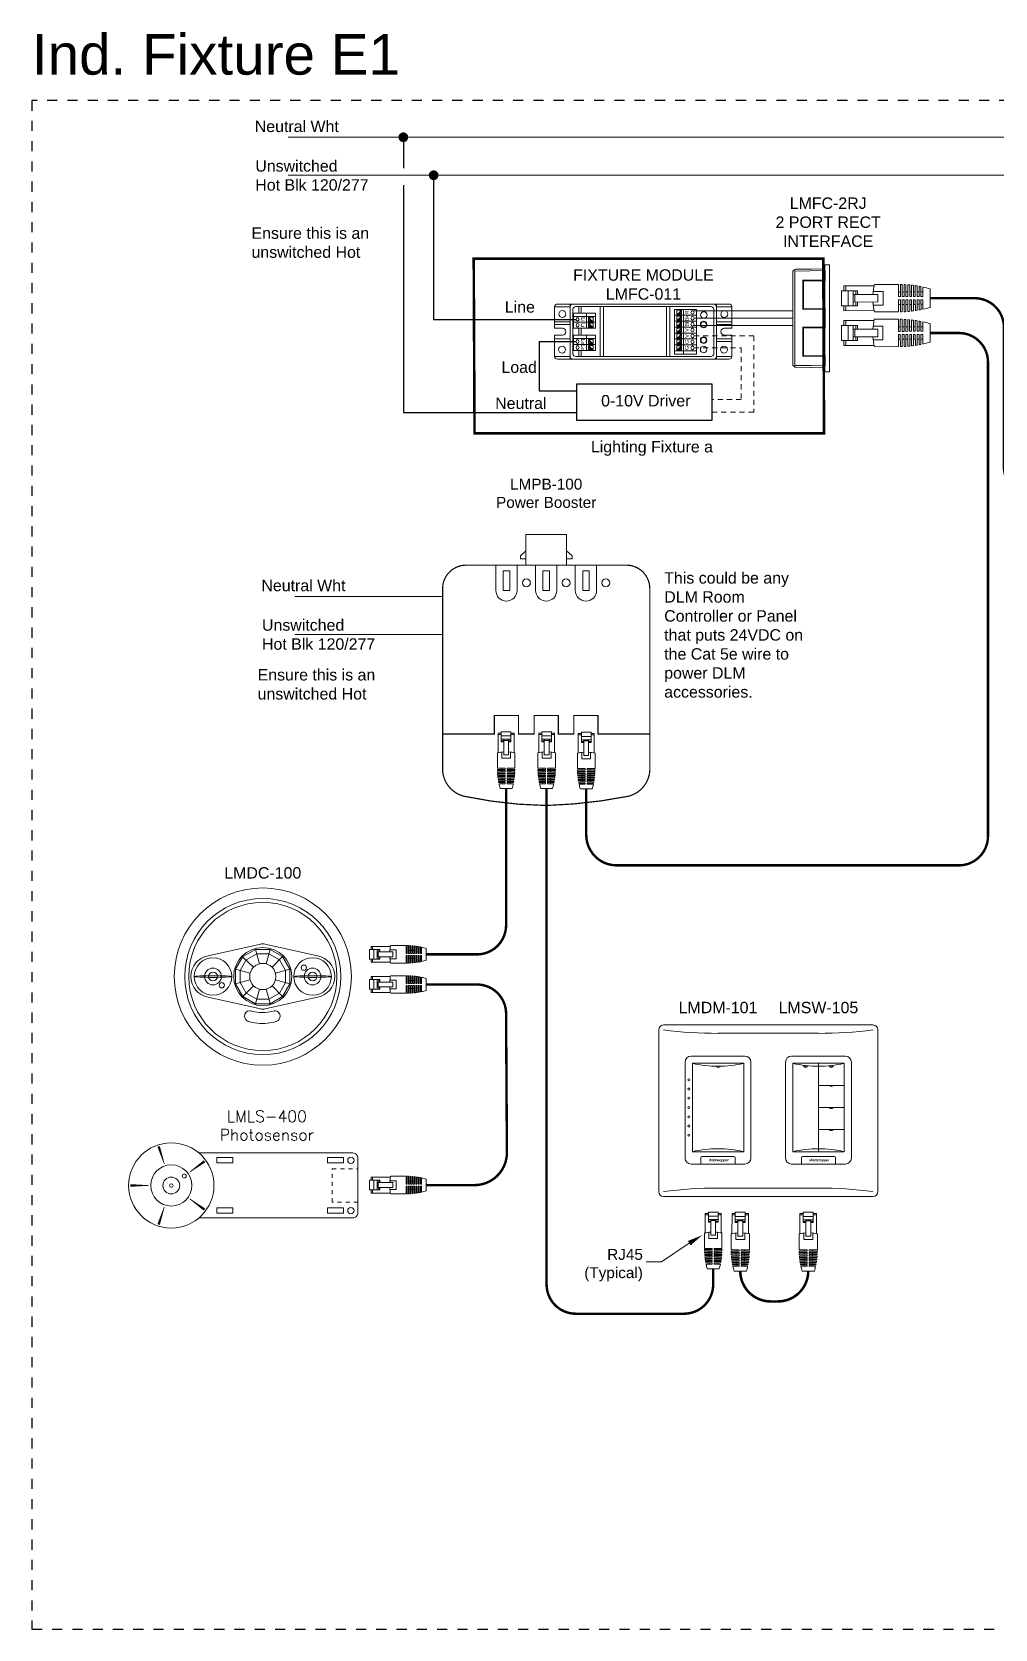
# Model space of a CAD drawing. Header units: inches. Extents: x -60 to 2005, y -577 to 104.
# Drawn here: x 323.37 to 347.14, y 0.14 to 39.54 of the extents above; entities that cross this region are included whole.
import ezdxf
from ezdxf.enums import TextEntityAlignment as Align

# ---------------------------------------------------------------- set-up
doc = ezdxf.new("R2010")
doc.units = ezdxf.units.IN
doc.header["$MEASUREMENT"] = 0
for name, pattern in [('Demo', [0.5, 0.25, -0.25]), ('HIDDEN', [0.375, 0.25, -0.125]), ('HIDDEN2', [0.1875, 0.125, -0.0625])]:
    doc.linetypes.add(name, pattern=pattern)
doc.layers.get('0').update_dxf_attribs({"lineweight": 5})
doc.layers.add('PS Borders', color=40, linetype='Demo', lineweight=5, plot=False)
for name, color, linetype, lineweight in [('WS', 3, 'Continuous', 5), ('WS_DETAIL', 7, 'Continuous', 5), ('WS_LineVoltage', 1, 'Continuous', 5), ('WS_LowVoltage', 6, 'Continuous', 5)]:
    doc.layers.add(name, color=color, linetype=linetype, lineweight=lineweight)
doc.styles.add('ARIAL', font='arial.ttf')
doc.styles.add('ROMAND', font='romand.shx')

# ---------------------------------------------------------------- blocks, each defined once
blk = doc.blocks.new('A$C756910A1')
at = {"layer": 'WS_DETAIL'}
for p, q in [((0.15, 6.6), (0.15, 10.17)), ((0.15, 10.17), (0.73, 10.17)), ((0.73, 9.92), (0.15, 9.92)), ((0.73, 10.43), (0.73, 8.56)), ((0.73, 10.43), (2.51, 10.43)), ((2.51, 9.66), (0.73, 9.66)), ((2.51, 9.06), (0.73, 9.06)), ((1.17, 6.17), (1.17, 9.06)), ((1.17, 8.85), (2.06, 8.85)), ((2.06, 6.17), (2.06, 9.06)), ((2.51, 10.43), (2.51, 8.56)), ((3.08, 10.17), (2.51, 10.17)), ((3.08, 9.92), (2.51, 9.92)), ((3.08, 6.6), (3.08, 10.17)), ((0, 6.56), (0, 3.73)), ((0.73, 8.74), (1.17, 8.74)), ((0.73, 8.56), (1.17, 8.56)), ((0.81, 6.7), (0.81, 5.55)), ((1.17, 6.17), (2.06, 6.17)), ((2.06, 8.74), (2.51, 8.74)), ((2.51, 8.56), (2.06, 8.56)), ((2.42, 6.7), (2.42, 5.55)), ((3.23, 6.56), (3.23, 3.73)), ((0, 3.73), (1.43, 3.73)), ((0, 3.51), (1.43, 3.51)), ((0.01, 3.29), (1.43, 3.29)), ((0.02, 3.06), (1.43, 3.06)), ((0.81, 5.55), (2.42, 5.55)), ((0.89, 3.73), (0.89, 3.51)), ((0.89, 3.29), (0.89, 3.06)), ((1.43, 3.51), (1.43, 3.73)), ((1.43, 3.06), (1.43, 3.29)), ((1.8, 3.73), (3.23, 3.73)), ((1.8, 3.51), (1.8, 3.73)), ((1.8, 3.51), (3.23, 3.51)), ((1.8, 3.29), (3.23, 3.29)), ((1.8, 3.06), (1.8, 3.29)), ((1.8, 3.06), (3.22, 3.06)), ((2.34, 3.73), (2.34, 3.51)), ((2.34, 3.29), (2.34, 3.06)), ((0.03, 2.84), (1.43, 2.84)), ((0.05, 2.62), (1.43, 2.62)), ((0.07, 2.4), (1.43, 2.4)), ((0.09, 2.18), (1.43, 2.18)), ((0.12, 1.96), (1.43, 1.96)), ((0.15, 1.74), (1.43, 1.74)), ((0.18, 1.52), (1.43, 1.52)), ((0.22, 1.3), (1.43, 1.3)), ((0.26, 1.08), (1.43, 1.08)), ((0.31, 0.86), (1.43, 0.86)), ((0.89, 2.84), (0.89, 2.62)), ((0.89, 2.4), (0.89, 2.18)), ((0.89, 1.96), (0.89, 1.74)), ((0.89, 1.52), (0.89, 1.3)), ((0.89, 1.08), (0.89, 0.86)), ((1.43, 2.62), (1.43, 2.84)), ((1.43, 2.18), (1.43, 2.4)), ((1.43, 1.74), (1.43, 1.96)), ((1.43, 1.3), (1.43, 1.52)), ((1.43, 0.86), (1.43, 1.08)), ((1.8, 2.84), (3.2, 2.84)), ((1.8, 2.62), (1.8, 2.84)), ((1.8, 2.62), (3.19, 2.62)), ((1.8, 2.4), (3.17, 2.4)), ((1.8, 2.18), (1.8, 2.4)), ((1.8, 2.18), (3.14, 2.18)), ((1.8, 1.96), (3.12, 1.96)), ((1.8, 1.74), (1.8, 1.96)), ((1.8, 1.74), (3.09, 1.74)), ((1.8, 1.52), (3.05, 1.52)), ((1.8, 1.3), (1.8, 1.52)), ((1.8, 1.3), (3.01, 1.3)), ((1.8, 1.08), (2.97, 1.08)), ((1.8, 0.86), (1.8, 1.08)), ((1.8, 0.86), (2.92, 0.86)), ((2.34, 2.84), (2.34, 2.62)), ((2.34, 2.4), (2.34, 2.18)), ((2.34, 1.96), (2.34, 1.74)), ((2.34, 1.52), (2.34, 1.3)), ((2.34, 1.08), (2.34, 0.86)), ((2.69, 0), (0.52, 0))]:
    blk.add_line(p, q, dxfattribs=at)
for centre, radius, start, end in [((1.62, -0.58), 7.33, 93.502, 102.7411), ((1.62, -0.58), 7.33, 77.2589, 86.498), ((13.49, 3.73), 13.49, 180.937, 181.8742), ((13.49, 3.73), 13.49, 182.8119, 183.7504), ((-10.25, 3.73), 13.49, 356.2496, 357.1881), ((-10.25, 3.73), 13.49, 358.1258, 359.063), ((13.49, 3.73), 13.49, 184.6899, 185.6307), ((13.49, 3.73), 13.49, 186.573, 187.5171), ((13.49, 3.73), 13.49, 188.4632, 189.4117), ((13.49, 3.73), 13.49, 190.3627, 191.3167), ((13.49, 3.73), 13.49, 192.2739, 196.0379), ((-10.25, 3.73), 13.49, 343.9621, 347.7261), ((-10.25, 3.73), 13.49, 348.6833, 349.6373), ((-10.25, 3.73), 13.49, 350.5883, 351.5368), ((-10.25, 3.73), 13.49, 352.4829, 353.427), ((-10.25, 3.73), 13.49, 354.3693, 355.3101)]:
    blk.add_arc(centre, radius, start, end, dxfattribs=at)
blk = doc.blocks.new('RJ45')
at = {"layer": 'WS_DETAIL', "xscale": 1.117448685388325, "yscale": 1.117448685388325, "zscale": 1.117448685388325}
blk.add_blockref('A$C756910A1', (59.47, 150.68), dxfattribs=at)
blk = doc.blocks.new('A$C28216DC1')
at = {"layer": 'WS_DETAIL'}
blk.add_lwpolyline([(22.84, 8.11), (17.13, 4.27), (13.98, 4.27)], dxfattribs=at)
blk.add_solid([(23.11, 7.67), (22.56, 8.56), (25.52, 9.76)], dxfattribs=at)
at = {"layer": 'WS_DETAIL', "linetype": 'Continuous', "insert": (13.29, 3.59), "char_height": 2.25, "width": 37.309, "attachment_point": 6, "style": 'ARIAL'}
blk.add_mtext('\\pi29.81;RJ45\\P\\pi22.42;(Typical)', dxfattribs=at)
blk = doc.blocks.new('*U85')
at = {"layer": 'WS_DETAIL', "color": 0, "linetype": 'HIDDEN'}
for p, q in [((11.13, 3.1), (11.13, 9.7)), ((11.13, 9.7), (16.18, 9.7)), ((16.18, 3.1), (11.13, 3.1))]:
    blk.add_line(p, q, dxfattribs=at)
at = {"layer": 'WS_DETAIL'}
for points, format in [([(-23.15, 14.1, 0.5, 0.125, 0), (-22.03, 10.65, 0, 0, 0)], "xyseb"), ([(-15.19, 0), (15.19, 0, 0.414214), (16.18, 1), (16.18, 11.81, 0.414214), (15.19, 12.81), (-15.19, 12.81)], "xyb"), ([(-14.1, 11.16, 0.5, 0.125, 0), (-17.03, 9.03, 0, 0, 0)], "xyseb"), ([(-28.74, 6.4, 0.5, 0.125, 0), (-25.12, 6.4, 0, 0, 0)], "xyseb"), ([(-14.1, 1.64, 0.5, 0.125, 0), (-17.03, 3.78, 0, 0, 0)], "xyseb"), ([(-23.15, -1.3, 0.5, 0.125, 0), (-22.03, 2.15, 0, 0, 0)], "xyseb")]:
    blk.add_lwpolyline(points, format=format, dxfattribs=at)
for points in [[(-8.52, 11.9), (-11.66, 11.9), (-11.66, 10.85), (-8.52, 10.85)], [(13.36, 11.9), (10.22, 11.9), (10.22, 10.85), (13.36, 10.85)], [(-8.52, 0.91), (-11.66, 0.91), (-11.66, 1.96), (-8.52, 1.96)], [(13.36, 0.91), (10.22, 0.91), (10.22, 1.96), (13.36, 1.96)]]:
    blk.add_lwpolyline(points, close=True, dxfattribs=at)
for centre, radius in [((-20.65, 6.4), 8.42), ((-20.65, 6.4), 4.06), ((14.81, 11.37), 0.625), ((-20.65, 6.4), 1.66), ((-20.65, 6.4), 0.341), ((-18.1, 8.26), 0.393), ((14.81, 1.44), 0.625)]:
    blk.add_circle(centre, radius, dxfattribs=at)
at = {"layer": 'WS_DETAIL', "style": 'ROMAND'}
for s, height, p in [('LMLS-400', 2.249, (-1.78, 20.05)), ('Photosensor', 2.2491, (-1.78, 16.41))]:
    blk.add_text(s, height=height, dxfattribs=at).set_placement(p, align=Align.MIDDLE)
blk = doc.blocks.new('WallPlate2Gang')
for p, q in [((-20.79, 0.96), (-20.79, 32.88)), ((-19.83, 33.84), (19.83, 33.84)), ((10.76, 32.2), (-9.07, 32.2)), ((0, 33.84), (1.69, 33.84)), ((19.83, 33.84), (21.52, 33.84)), ((22.48, 32.88), (22.48, 0.96)), ((-15.56, 26.52), (-15.56, 7.57)), ((-14.38, 27.7), (-3.75, 27.7)), ((-2.57, 26.52), (-2.57, 7.57)), ((4.26, 26.52), (4.26, 7.57)), ((5.44, 27.7), (16.08, 27.7)), ((17.26, 26.52), (17.26, 7.57)), ((-3.75, 6.39), (-14.38, 6.39)), ((16.08, 6.39), (5.44, 6.39)), ((-19.83, 0), (19.83, 0)), ((10.76, 1.64), (-9.07, 1.64)), ((0, 0), (1.69, 0)), ((19.83, 0), (21.52, 0))]:
    blk.add_line(p, q)
for centre, radius, start, end in [((-19.83, 32.88), 0.96, 90, 180), ((-9.07, 117.54), 85.35, 262.7571, 270), ((10.76, 117.54), 85.35, 270, 277.2429), ((21.52, 32.88), 0.96, 0, 90), ((-14.38, 26.52), 1.18, 90, 180), ((-3.75, 26.52), 1.18, 0, 90), ((5.44, 26.52), 1.18, 90, 180), ((16.08, 26.52), 1.18, 0, 90), ((-14.38, 7.57), 1.18, 180, 270), ((-3.75, 7.57), 1.18, 270, 0), ((5.44, 7.57), 1.18, 180, 270), ((16.08, 7.57), 1.18, 270, 0), ((-19.83, 0.96), 0.96, 180, 270), ((-9.07, -83.7), 85.35, 90, 97.2429), ((10.76, -83.7), 85.35, 82.7571, 90), ((21.52, 0.96), 0.96, 270, 0)]:
    blk.add_arc(centre, radius, start, end)
blk = doc.blocks.new('*U189')
blk.add_blockref('WallPlate2Gang', (9.07, 0))
blk = doc.blocks.new('*U250')
for p, q in [((-6.5, 20.13), (-6.5, 1.18)), ((-5.32, 21.31), (5.32, 21.31)), ((-5.07, 2.44), (-5.07, 19.89)), ((-5.07, 19.89), (5.07, 19.89)), ((-2.87, 19.29), (-2.87, 19.19)), ((-2.2, 19.29), (-2.87, 19.29)), ((-2.2, 19.29), (-2.2, 19.19)), ((0, 19.29), (0, 19.89)), ((0, 19.29), (0, 3.04)), ((2.2, 19.29), (2.2, 19.19)), ((2.2, 19.29), (2.87, 19.29)), ((2.87, 19.29), (2.87, 19.19)), ((5.07, 19.89), (5.07, 2.44)), ((6.5, 20.13), (6.5, 1.18)), ((0, 15.52), (5.07, 15.52)), ((2.2, 15.52), (2.2, 15.42)), ((2.87, 15.52), (2.87, 15.42)), ((0, 11.16), (5.07, 11.16)), ((2.2, 11.16), (2.2, 11.06)), ((2.87, 11.16), (2.87, 11.06)), ((0, 6.8), (5.07, 6.8)), ((2.2, 6.8), (2.2, 6.7)), ((2.87, 6.8), (2.87, 6.7)), ((5.32, 0), (-5.32, 0)), ((5.07, 2.44), (-5.07, 2.44)), ((-3.38, 1.24), (-3.38, 0)), ((3.14, 1.48), (-3.14, 1.48)), ((0, 3.04), (0, 2.44)), ((3.38, 1.24), (3.38, 0))]:
    blk.add_line(p, q)
for centre, radius, start, end in [((-5.32, 20.13), 1.18, 90, 180), ((0, 41.25), 21.96, 256.6482, 283.3518), ((-2.54, 19.73), 0.639, 238.6629, 301.3371), ((2.54, 19.73), 0.639, 238.6629, 301.3371), ((5.32, 20.13), 1.18, 0, 90), ((2.54, 15.96), 0.639, 238.6629, 301.3371), ((2.54, 11.6), 0.639, 238.6629, 301.3371), ((2.54, 7.24), 0.639, 238.6629, 301.3371), ((-5.32, 1.18), 1.18, 180, 270), ((0, -18.92), 21.96, 76.6482, 103.3518), ((-3.14, 1.24), 0.239, 90, 180), ((3.14, 1.24), 0.239, 0, 90), ((5.32, 1.18), 1.18, 270, 0)]:
    blk.add_arc(centre, radius, start, end)
at = {"style": 'ARIAL'}
for s, insert, char_height, width, attachment_point in [('LMSW-105', (0, 32.02), 2.25, 40.9705, 2), ('{\\fArial|b1|i1|c0|p34;Wattstopper}', (-1.79, 1.04), 0.4798, 3.7953, 1)]:
    blk.add_mtext(s, dxfattribs=dict(at, insert=insert, char_height=char_height, width=width, attachment_point=attachment_point))
blk = doc.blocks.new('*U207')
for p, q in [((-6.5, 20.13), (-6.5, 1.18)), ((-5.32, 21.31), (5.32, 21.31)), ((-5.07, 2.44), (-5.07, 19.89)), ((-5.07, 19.89), (5.07, 19.89)), ((-5.07, 19.89), (5.07, 19.89)), ((-0.33, 19.29), (-0.33, 19.19)), ((0.33, 19.29), (0.33, 19.19)), ((5.07, 19.89), (5.07, 2.44)), ((6.5, 20.13), (6.5, 1.18)), ((5.32, 0), (-5.32, 0)), ((5.07, 2.44), (-5.07, 2.44)), ((5.07, 2.44), (-5.07, 2.44)), ((-3.38, 1.24), (-3.38, 0)), ((3.14, 1.48), (-3.14, 1.48)), ((3.38, 1.24), (3.38, 0))]:
    blk.add_line(p, q)
for centre in [(-5.78, 16.63), (-5.78, 14.81), (-5.78, 12.99), (-5.78, 11.16), (-5.78, 9.34), (-5.78, 7.52), (-5.78, 5.7)]:
    blk.add_circle(centre, 0.199)
for centre, radius, start, end in [((-5.32, 20.13), 1.18, 90, 180), ((0, 41.25), 21.96, 256.6482, 283.3518), ((0, 19.73), 0.639, 238.6629, 301.3371), ((5.32, 20.13), 1.18, 0, 90), ((-5.32, 1.18), 1.18, 180, 270), ((0, -18.92), 21.96, 76.6482, 103.3518), ((-3.14, 1.24), 0.239, 90, 180), ((3.14, 1.24), 0.239, 0, 90), ((5.32, 1.18), 1.18, 270, 0)]:
    blk.add_arc(centre, radius, start, end)
at = {"style": 'ARIAL'}
for s, insert, char_height, width, attachment_point in [('LMDM-101', (0, 32.02), 2.25, 40.9705, 2), ('{\\fArial|b1|i1|c0|p34;Wattstopper}', (-1.79, 1.04), 0.4798, 3.7953, 1)]:
    blk.add_mtext(s, dxfattribs=dict(at, insert=insert, char_height=char_height, width=width, attachment_point=attachment_point))
blk = doc.blocks.new('*U130')
for p, q in [((-1.64, 7.37), (-1.63, 11.37)), ((-1.63, 11.37), (-0.99, 11.37)), ((-1.63, 11.09), (-0.99, 11.09)), ((1, 11.65), (-0.99, 11.65)), ((-0.99, 11.65), (-0.99, 9.56)), ((-0.99, 10.79), (1, 10.79)), ((-0.99, 10.12), (1, 10.12)), ((-0.5, 9.76), (-0.99, 9.76)), ((-0.99, 9.56), (-0.5, 9.56)), ((-0.5, 6.9), (-0.49, 10.12)), ((0.51, 9.89), (-0.49, 9.89)), ((0.5, 6.89), (0.51, 10.12)), ((1, 9.56), (0.5, 9.56)), ((1, 9.76), (0.51, 9.76)), ((1, 11.65), (1, 9.56)), ((1.65, 11.37), (1, 11.37)), ((1, 11.09), (1.65, 11.09)), ((1.64, 7.37), (1.65, 11.37)), ((-1.8, 7.34), (-1.81, 4.17)), ((-0.9, 7.49), (-0.9, 6.2)), ((0.5, 6.89), (-0.5, 6.9)), ((0.9, 7.49), (0.9, 6.2)), ((1.81, 7.33), (1.8, 4.16)), ((-0.21, 4.16), (-1.81, 4.17)), ((-0.21, 3.92), (-1.81, 3.92)), ((-0.21, 3.67), (-1.8, 3.67)), ((-0.21, 3.42), (-1.79, 3.43)), ((-0.21, 3.18), (-1.78, 3.18)), ((0.9, 6.2), (-0.9, 6.2)), ((-0.81, 3.67), (-0.82, 3.43)), ((-0.82, 3.18), (-0.82, 2.93)), ((-0.81, 4.16), (-0.81, 3.92)), ((-0.22, 2.93), (-0.21, 3.18)), ((-0.21, 3.92), (-0.21, 4.16)), ((-0.21, 3.42), (-0.21, 3.67)), ((0.21, 3.92), (0.21, 4.16)), ((1.8, 4.16), (0.21, 4.16)), ((1.8, 3.91), (0.21, 3.92)), ((0.21, 3.42), (0.21, 3.67)), ((1.79, 3.67), (0.21, 3.67)), ((1.78, 3.42), (0.21, 3.42)), ((0.21, 2.93), (0.21, 3.18)), ((1.77, 3.18), (0.21, 3.18)), ((0.81, 4.16), (0.81, 3.92)), ((0.81, 3.67), (0.81, 3.42)), ((0.81, 3.18), (0.81, 2.93)), ((-0.22, 2.93), (-1.76, 2.93)), ((-0.22, 2.69), (-1.74, 2.69)), ((-0.22, 2.44), (-1.71, 2.44)), ((-0.22, 2.19), (-1.68, 2.19)), ((-0.22, 1.95), (-1.65, 1.95)), ((-0.22, 1.7), (-1.61, 1.7)), ((-0.22, 1.45), (-1.57, 1.45)), ((-0.22, 1.21), (-1.52, 1.21)), ((-0.22, 0.96), (-1.47, 0.96)), ((-1.21, 0), (1.21, 0)), ((-0.82, 2.69), (-0.82, 2.44)), ((-0.82, 2.19), (-0.82, 1.95)), ((-0.82, 1.7), (-0.82, 1.45)), ((-0.82, 1.21), (-0.82, 0.96)), ((-0.22, 2.44), (-0.22, 2.69)), ((-0.22, 1.95), (-0.22, 2.19)), ((-0.22, 1.45), (-0.22, 1.7)), ((-0.22, 0.96), (-0.22, 1.21)), ((0.2, 1.95), (0.2, 2.19)), ((1.67, 2.19), (0.2, 2.19)), ((1.64, 1.94), (0.2, 1.95)), ((0.2, 1.45), (0.2, 1.7)), ((1.6, 1.7), (0.2, 1.7)), ((1.55, 1.45), (0.2, 1.45)), ((0.2, 0.96), (0.2, 1.21)), ((1.51, 1.2), (0.2, 1.21)), ((1.45, 0.96), (0.2, 0.96)), ((1.75, 2.93), (0.21, 2.93)), ((0.21, 2.44), (0.21, 2.68)), ((1.73, 2.68), (0.21, 2.68)), ((1.7, 2.44), (0.21, 2.44)), ((0.8, 1.7), (0.8, 1.45)), ((0.8, 1.21), (0.8, 0.96)), ((0.81, 2.68), (0.81, 2.44)), ((0.81, 2.19), (0.81, 1.94))]:
    blk.add_line(p, q)
for centre, radius, start, end in [((-0.01, -0.65), 8.19, 93.4212, 102.6603), ((-0.01, -0.65), 8.19, 77.1781, 86.4172), ((13.26, 4.15), 15.07, 180.8562, 181.7934), ((13.26, 4.15), 15.07, 182.7312, 183.6696), ((-13.27, 4.18), 15.07, 356.1688, 357.1073), ((-13.27, 4.18), 15.07, 358.045, 358.9822), ((13.26, 4.15), 15.07, 184.6091, 185.5499), ((13.26, 4.15), 15.07, 186.4922, 187.4363), ((13.26, 4.15), 15.07, 188.3824, 189.3309), ((13.26, 4.15), 15.07, 190.282, 191.2359), ((13.26, 4.15), 15.07, 192.1931, 195.9571), ((-13.27, 4.18), 15.07, 343.8813, 347.6453), ((-13.27, 4.18), 15.07, 348.6025, 349.5565), ((-13.27, 4.18), 15.07, 350.5075, 351.456), ((-13.27, 4.18), 15.07, 352.4021, 353.3462), ((-13.27, 4.18), 15.07, 354.2885, 355.2293)]:
    blk.add_arc(centre, radius, start, end)
blk = doc.blocks.new('*U205')
for p, q in [((-11.65, 1), (-9.56, 1)), ((-11.65, 1), (-11.65, -0.99)), ((-7.37, 1.64), (-11.37, 1.65)), ((-11.37, 1.65), (-11.37, 1)), ((-11.09, 1), (-11.09, 1.65)), ((-10.79, -0.99), (-10.79, 1)), ((-10.12, -0.99), (-10.12, 1)), ((-6.89, 0.5), (-10.12, 0.51)), ((-9.89, 0.51), (-9.89, -0.49)), ((-9.76, 1), (-9.76, 0.51)), ((-9.56, 1), (-9.56, 0.5)), ((-7.49, 0.9), (-6.2, 0.9)), ((-7.33, 1.81), (-4.16, 1.8)), ((-6.89, 0.5), (-6.9, -0.5)), ((-6.2, 0.9), (-6.2, -0.9)), ((-4.16, 1.8), (-4.16, 0.21)), ((-4.16, 0.81), (-3.92, 0.81)), ((-3.92, 0.21), (-4.16, 0.21)), ((-3.91, 1.8), (-3.92, 0.21)), ((-3.67, 1.79), (-3.67, 0.21)), ((-3.67, 0.81), (-3.42, 0.81)), ((-3.42, 0.21), (-3.67, 0.21)), ((-3.42, 1.78), (-3.42, 0.21)), ((-3.18, 1.77), (-3.18, 0.21)), ((-3.18, 0.81), (-2.93, 0.81)), ((-2.93, 0.21), (-3.18, 0.21)), ((-2.93, 1.75), (-2.93, 0.21)), ((-2.68, 1.73), (-2.68, 0.21)), ((-2.68, 0.81), (-2.44, 0.81)), ((-2.44, 0.21), (-2.68, 0.21)), ((-2.44, 1.7), (-2.44, 0.21)), ((-2.19, 1.67), (-2.19, 0.2)), ((-2.19, 0.81), (-1.94, 0.81)), ((-1.95, 0.2), (-2.19, 0.2)), ((-1.94, 1.64), (-1.95, 0.2)), ((-1.7, 1.6), (-1.7, 0.2)), ((-1.7, 0.8), (-1.45, 0.8)), ((-1.45, 0.2), (-1.7, 0.2)), ((-1.45, 1.55), (-1.45, 0.2)), ((-1.2, 1.51), (-1.21, 0.2)), ((-1.21, 0.8), (-0.96, 0.8)), ((-0.96, 0.2), (-1.21, 0.2)), ((-0.96, 1.45), (-0.96, 0.2)), ((0, -1.21), (0, 1.21)), ((-11.65, -0.99), (-9.56, -0.99)), ((-11.37, -1.63), (-11.37, -0.99)), ((-7.37, -1.64), (-11.37, -1.63)), ((-11.09, -1.63), (-11.09, -0.99)), ((-6.9, -0.5), (-10.12, -0.49)), ((-9.76, -0.5), (-9.76, -0.99)), ((-9.56, -0.99), (-9.56, -0.5)), ((-7.49, -0.9), (-6.2, -0.9)), ((-7.34, -1.8), (-4.17, -1.81)), ((-4.16, -0.21), (-4.17, -1.81)), ((-3.92, -0.21), (-4.16, -0.21)), ((-4.16, -0.81), (-3.92, -0.81)), ((-3.92, -0.21), (-3.92, -1.81)), ((-3.67, -0.21), (-3.67, -1.8)), ((-3.42, -0.21), (-3.67, -0.21)), ((-3.67, -0.81), (-3.43, -0.82)), ((-3.42, -0.21), (-3.43, -1.79)), ((-3.18, -0.21), (-3.18, -1.78)), ((-2.93, -0.22), (-3.18, -0.21)), ((-3.18, -0.82), (-2.93, -0.82)), ((-2.93, -0.22), (-2.93, -1.76)), ((-2.69, -0.22), (-2.69, -1.74)), ((-2.44, -0.22), (-2.69, -0.22)), ((-2.69, -0.82), (-2.44, -0.82)), ((-2.44, -0.22), (-2.44, -1.71)), ((-2.19, -0.22), (-2.19, -1.68)), ((-1.95, -0.22), (-2.19, -0.22)), ((-2.19, -0.82), (-1.95, -0.82)), ((-1.95, -0.22), (-1.95, -1.65)), ((-1.7, -0.22), (-1.7, -1.61)), ((-1.45, -0.22), (-1.7, -0.22)), ((-1.7, -0.82), (-1.45, -0.82)), ((-1.45, -0.22), (-1.45, -1.57)), ((-1.21, -0.22), (-1.21, -1.52)), ((-0.96, -0.22), (-1.21, -0.22)), ((-1.21, -0.82), (-0.96, -0.82)), ((-0.96, -0.22), (-0.96, -1.47))]:
    blk.add_line(p, q)
for centre, radius, start, end in [((0.65, -0.01), 8.19, 167.1781, 176.4172), ((-4.18, -13.27), 15.07, 88.045, 88.9822), ((-4.18, -13.27), 15.07, 86.1688, 87.1073), ((-4.18, -13.27), 15.07, 84.2885, 85.2293), ((-4.18, -13.27), 15.07, 82.4021, 83.3462), ((-4.18, -13.27), 15.07, 80.5075, 81.456), ((-4.18, -13.27), 15.07, 78.6025, 79.5565), ((-4.18, -13.27), 15.07, 73.8813, 77.6453), ((0.65, -0.01), 8.19, 183.4212, 192.6603), ((-4.15, 13.26), 15.07, 270.8562, 271.7934), ((-4.15, 13.26), 15.07, 272.7312, 273.6696), ((-4.15, 13.26), 15.07, 274.6091, 275.5499), ((-4.15, 13.26), 15.07, 276.4922, 277.4363), ((-4.15, 13.26), 15.07, 278.3824, 279.3309), ((-4.15, 13.26), 15.07, 280.282, 281.2359), ((-4.15, 13.26), 15.07, 282.1931, 285.9571)]:
    blk.add_arc(centre, radius, start, end)
blk = doc.blocks.new('*U257')
at = {"lineweight": 18}
for points in [[(-1.44, -5.36), (-3.92, -3.92), (-5.36, -1.44), (-5.36, 1.43), (-3.92, 3.92), (-1.44, 5.36), (1.43, 5.36), (3.92, 3.92), (5.36, 1.43), (5.36, -1.44), (3.92, -3.92), (1.43, -5.36), (-1.44, -5.36)], [(-1.2, -4.47), (-3.27, -3.27), (-4.47, -1.2), (-4.47, 1.2), (-3.27, 3.27), (-1.2, 4.46), (1.2, 4.46), (3.27, 3.27), (4.46, 1.2), (4.46, -1.2), (3.27, -3.27), (1.2, -4.47), (-1.2, -4.47)], [(-3.97, 3.84), (-1.83, 1.83)], [(-1.44, 5.36), (-0.67, 2.5)], [(1.43, 5.36), (0.67, 2.5)], [(3.92, 3.92), (1.83, 1.83)], [(-2.5, 0.67), (-5.36, 1.43)], [(5.36, 1.43), (2.5, 0.67)], [(-2.5, -0.67), (-5.36, -1.44)], [(-1.83, -1.83), (-3.92, -3.92)], [(-0.67, -2.5), (-1.44, -5.36)], [(3.87, -3.95), (1.83, -1.84)], [(5.36, -1.44), (2.5, -0.67)]]:
    blk.add_lwpolyline(points, dxfattribs=at)
for points, knots in [([(17.49, 0), (17.49, -9.66), (9.66, -17.49), (0, -17.49), (-9.66, -17.49), (-17.49, -9.66), (-17.49, 0), (-17.49, 9.66), (-9.66, 17.49), (0, 17.49), (9.66, 17.49), (17.49, 9.66), (17.49, 0)], [0, 0, 0, 0, 1, 1, 1, 2, 2, 2, 3, 3, 3, 4, 4, 4, 4]), ([(15.41, 0), (15.41, -8.51), (8.51, -15.41), (0, -15.41), (-8.51, -15.41), (-15.41, -8.51), (-15.41, 0), (-15.41, 8.51), (-8.51, 15.41), (0, 15.41), (8.51, 15.41), (15.41, 8.51), (15.41, 0)], [0, 0, 0, 0, 1, 1, 1, 2, 2, 2, 3, 3, 3, 4, 4, 4, 4]), ([(14.63, 0), (14.63, -8.08), (8.08, -14.63), (0, -14.63), (-8.08, -14.63), (-14.63, -8.08), (-14.63, 0), (-14.63, 8.08), (-8.08, 14.63), (0, 14.63), (8.08, 14.63), (14.63, 8.08), (14.63, 0)], [0, 0, 0, 0, 1, 1, 1, 2, 2, 2, 3, 3, 3, 4, 4, 4, 4]), ([(-14.21, 0), (-14.21, 2.03), (-12.74, 3.73), (-10.81, 4.08), (-10.81, 4.08), (-0.46, 6.4), (-0.46, 6.4), (-0.33, 6.43), (-0.17, 6.45), (0, 6.45)], [0, 0, 0, 0, 1, 1, 1, 2, 2, 2, 3, 3, 3, 3]), ([(14.21, 0), (14.21, 2.03), (12.74, 3.73), (10.81, 4.08), (10.81, 4.08), (0.46, 6.4), (0.46, 6.4), (0.33, 6.43), (0.17, 6.45), (0, 6.45)], [0, 0, 0, 0, 1, 1, 1, 2, 2, 2, 3, 3, 3, 3]), ([(-6.13, 0), (-6.13, -2.05), (-7.79, -3.7), (-9.84, -3.7), (-11.88, -3.7), (-13.54, -2.05), (-13.54, 0), (-13.54, 2.04), (-11.88, 3.7), (-9.84, 3.7), (-7.79, 3.7), (-6.13, 2.04), (-6.13, 0)], [0, 0, 0, 0, 1, 1, 1, 2, 2, 2, 3, 3, 3, 4, 4, 4, 4]), ([(-6.13, 0), (-6.13, -2.05), (-7.79, -3.7), (-9.84, -3.7), (-11.88, -3.7), (-13.54, -2.05), (-13.54, 0), (-13.54, 2.04), (-11.88, 3.7), (-9.84, 3.7), (-7.79, 3.7), (-6.13, 2.04), (-6.13, 0)], [0, 0, 0, 0, 1, 1, 1, 2, 2, 2, 3, 3, 3, 4, 4, 4, 4]), ([(5.74, 0), (5.74, -3.17), (3.17, -5.74), (0, -5.74), (-3.17, -5.74), (-5.74, -3.17), (-5.74, 0), (-5.74, 3.17), (-3.17, 5.74), (0, 5.74), (3.17, 5.74), (5.74, 3.17), (5.74, 0)], [0, 0, 0, 0, 1, 1, 1, 2, 2, 2, 3, 3, 3, 4, 4, 4, 4]), ([(6.13, 0), (6.13, 2.04), (7.79, 3.7), (9.83, 3.7), (11.88, 3.7), (13.54, 2.04), (13.54, 0), (13.54, -2.05), (11.88, -3.7), (9.83, -3.7), (7.79, -3.7), (6.13, -2.05), (6.13, 0)], [0, 0, 0, 0, 1, 1, 1, 2, 2, 2, 3, 3, 3, 4, 4, 4, 4]), ([(-6.14, 0), (-6.14, -0.09), (-7.79, -0.17), (-9.84, -0.17), (-11.88, -0.17), (-13.53, -0.09), (-13.53, 0), (-13.53, 0.09), (-11.88, 0.16), (-9.84, 0.16), (-7.79, 0.16), (-6.14, 0.09), (-6.14, 0)], [0, 0, 0, 0, 1, 1, 1, 2, 2, 2, 3, 3, 3, 4, 4, 4, 4]), ([(-6.14, 0), (-6.14, -0.09), (-7.79, -0.17), (-9.84, -0.17), (-11.88, -0.17), (-13.53, -0.09), (-13.53, 0), (-13.53, 0.09), (-11.88, 0.16), (-9.84, 0.16), (-7.79, 0.16), (-6.14, 0.09), (-6.14, 0)], [0, 0, 0, 0, 1, 1, 1, 2, 2, 2, 3, 3, 3, 4, 4, 4, 4]), ([(-8.18, 0), (-8.18, -0.91), (-8.92, -1.66), (-9.84, -1.66), (-10.75, -1.66), (-11.49, -0.91), (-11.49, 0), (-11.49, 0.91), (-10.75, 1.65), (-9.84, 1.65), (-8.92, 1.65), (-8.18, 0.91), (-8.18, 0)], [0, 0, 0, 0, 1, 1, 1, 2, 2, 2, 3, 3, 3, 4, 4, 4, 4]), ([(-8.18, 0), (-8.18, -0.91), (-8.92, -1.66), (-9.84, -1.66), (-10.75, -1.66), (-11.49, -0.91), (-11.49, 0), (-11.49, 0.91), (-10.75, 1.65), (-9.84, 1.65), (-8.92, 1.65), (-8.18, 0.91), (-8.18, 0)], [0, 0, 0, 0, 1, 1, 1, 2, 2, 2, 3, 3, 3, 4, 4, 4, 4]), ([(-8.97, 0), (-8.97, -0.48), (-9.36, -0.87), (-9.84, -0.87), (-10.32, -0.87), (-10.7, -0.48), (-10.7, 0), (-10.7, 0.48), (-10.32, 0.87), (-9.84, 0.87), (-9.36, 0.87), (-8.97, 0.48), (-8.97, 0)], [0, 0, 0, 0, 1, 1, 1, 2, 2, 2, 3, 3, 3, 4, 4, 4, 4]), ([(-8.97, 0), (-8.97, -0.48), (-9.36, -0.87), (-9.84, -0.87), (-10.32, -0.87), (-10.7, -0.48), (-10.7, 0), (-10.7, 0.48), (-10.32, 0.87), (-9.84, 0.87), (-9.36, 0.87), (-8.97, 0.48), (-8.97, 0)], [0, 0, 0, 0, 1, 1, 1, 2, 2, 2, 3, 3, 3, 4, 4, 4, 4]), ([(2.59, 0), (2.59, -1.43), (1.43, -2.59), (0, -2.59), (-1.43, -2.59), (-2.59, -1.43), (-2.59, 0), (-2.59, 1.43), (-1.43, 2.59), (0, 2.59), (1.43, 2.59), (2.59, 1.43), (2.59, 0)], [0, 0, 0, 0, 1, 1, 1, 2, 2, 2, 3, 3, 3, 4, 4, 4, 4]), ([(6.14, 0), (6.14, 0.09), (7.79, 0.16), (9.83, 0.16), (11.88, 0.16), (13.53, 0.09), (13.53, 0), (13.53, -0.09), (11.88, -0.17), (9.83, -0.17), (7.79, -0.17), (6.14, -0.09), (6.14, 0)], [0, 0, 0, 0, 1, 1, 1, 2, 2, 2, 3, 3, 3, 4, 4, 4, 4]), ([(7.57, 1.73), (7.57, 2.02), (7.81, 2.25), (8.1, 2.25), (8.39, 2.25), (8.62, 2.02), (8.62, 1.73), (8.62, 1.44), (8.39, 1.2), (8.1, 1.2), (7.81, 1.2), (7.57, 1.44), (7.57, 1.73)], [0, 0, 0, 0, 1, 1, 1, 2, 2, 2, 3, 3, 3, 4, 4, 4, 4]), ([(8.18, 0), (8.18, 0.91), (8.92, 1.65), (9.83, 1.65), (10.75, 1.65), (11.49, 0.91), (11.49, 0), (11.49, -0.91), (10.75, -1.66), (9.83, -1.66), (8.92, -1.66), (8.18, -0.91), (8.18, 0)], [0, 0, 0, 0, 1, 1, 1, 2, 2, 2, 3, 3, 3, 4, 4, 4, 4]), ([(8.97, 0), (8.97, 0.48), (9.36, 0.87), (9.83, 0.87), (10.31, 0.87), (10.7, 0.48), (10.7, 0), (10.7, -0.48), (10.31, -0.87), (9.83, -0.87), (9.36, -0.87), (8.97, -0.48), (8.97, 0)], [0, 0, 0, 0, 1, 1, 1, 2, 2, 2, 3, 3, 3, 4, 4, 4, 4]), ([(-14.21, 0), (-14.21, -2.04), (-12.74, -3.73), (-10.81, -4.08), (-10.81, -4.08), (-0.46, -6.4), (-0.46, -6.4), (-0.33, -6.43), (-0.17, -6.45), (0, -6.45)], [0, 0, 0, 0, 1, 1, 1, 2, 2, 2, 3, 3, 3, 3]), ([(-7.57, -1.73), (-7.57, -2.02), (-7.81, -2.26), (-8.1, -2.26), (-8.39, -2.26), (-8.62, -2.02), (-8.62, -1.73), (-8.62, -1.44), (-8.39, -1.21), (-8.1, -1.21), (-7.81, -1.21), (-7.57, -1.44), (-7.57, -1.73)], [0, 0, 0, 0, 1, 1, 1, 2, 2, 2, 3, 3, 3, 4, 4, 4, 4]), ([(-7.57, -1.73), (-7.57, -2.02), (-7.81, -2.26), (-8.1, -2.26), (-8.39, -2.26), (-8.62, -2.02), (-8.62, -1.73), (-8.62, -1.44), (-8.39, -1.21), (-8.1, -1.21), (-7.81, -1.21), (-7.57, -1.44), (-7.57, -1.73)], [0, 0, 0, 0, 1, 1, 1, 2, 2, 2, 3, 3, 3, 4, 4, 4, 4]), ([(14.21, 0), (14.21, -2.04), (12.74, -3.73), (10.81, -4.08), (10.81, -4.08), (0.46, -6.4), (0.46, -6.4), (0.33, -6.43), (0.17, -6.45), (0, -6.45)], [0, 0, 0, 0, 1, 1, 1, 2, 2, 2, 3, 3, 3, 3]), ([(-0.1, -9.29), (1.27, -9.29), (2.67, -8.87), (2.67, -8.87), (2.67, -8.87), (2.76, -8.82), (2.76, -8.82), (3.14, -8.68), (3.41, -8.29), (3.41, -7.83), (3.41, -7.24), (2.98, -6.77), (2.44, -6.77), (2.44, -6.77), (2.15, -6.8), (1.77, -6.91), (1.39, -7.03), (0.63, -7.13), (0, -7.13), (0, -7.13), (-0.2, -7.13), (-0.2, -7.13), (-0.83, -7.13), (-1.59, -7.03), (-1.97, -6.91), (-2.35, -6.8), (-2.64, -6.77), (-2.64, -6.77), (-3.18, -6.77), (-3.61, -7.24), (-3.61, -7.83), (-3.61, -8.29), (-3.34, -8.68), (-2.96, -8.82), (-2.96, -8.82), (-2.87, -8.87), (-2.87, -8.87), (-2.87, -8.87), (-1.47, -9.29), (-0.1, -9.29)], [0, 0, 0, 0, 1, 1, 1, 2, 2, 2, 3, 3, 3, 4, 4, 4, 5, 5, 5, 6, 6, 6, 7, 7, 7, 8, 8, 8, 9, 9, 9, 10, 10, 10, 11, 11, 11, 12, 12, 12, 13, 13, 13, 13])]:
    blk.add_open_spline(points, degree=3, knots=knots, dxfattribs=at)
blk.add_open_spline([(1.43, -5.36), (1.43, -5.29), (0.67, -2.5), (0.67, -2.5)], degree=3, dxfattribs=at)
at = {"insert": (0, 21.58), "char_height": 2.25, "width": 40.9705, "attachment_point": 2, "style": 'ARIAL'}
blk.add_mtext('LMDC-100', dxfattribs=at)
blk = doc.blocks.new('LMFC-011_TW')
for p, q in [((-17.49, 10.31), (-14.45, 10.31)), ((-14.45, 10.31), (-14.45, 10.86)), ((7.55, 9.64), (6.88, 8.97)), ((7.94, 9.83), (7.94, 8.66)), ((14.45, 10.31), (14.45, 10.88)), ((17.49, 10.31), (14.45, 10.31)), ((-14.45, 7.38), (-17.49, 7.38)), ((-17.49, 6.84), (-14.45, 6.84)), ((-11.18, 9.09), (-11.18, 8.45)), ((-11.18, 8.45), (-11.18, 7.28)), ((-11.18, 7.28), (-11.18, 6.11)), ((-10.79, 8.26), (-10.12, 7.59)), ((-10.79, 8.07), (-10.31, 7.59)), ((-10.79, 7.09), (-10.12, 6.42)), ((-10.79, 6.9), (-10.31, 6.42)), ((7.55, 8.47), (6.88, 7.8)), ((7.55, 7.31), (6.88, 6.63)), ((7.55, 9.45), (7.07, 8.97)), ((7.55, 8.28), (7.07, 7.8)), ((7.55, 7.11), (7.07, 6.63)), ((7.94, 8.66), (7.94, 7.49)), ((7.94, 7.49), (7.94, 6.33)), ((7.94, 6.33), (7.94, 5.16)), ((14.45, 7.38), (17.49, 7.38)), ((17.49, 6.84), (14.45, 6.84)), ((-15.96, 6.12), (-17.49, 6.12)), ((-15.96, 4.74), (-17.49, 4.74)), ((-17.49, 4.02), (-14.45, 4.02)), ((-14.45, 3.48), (-17.49, 3.48)), ((-11.18, 4.71), (-11.18, 4.06)), ((-11.18, 4.06), (-11.18, 2.89)), ((-10.79, 3.87), (-10.12, 3.2)), ((-10.79, 3.68), (-10.31, 3.2)), ((7.55, 6.14), (6.88, 5.46)), ((7.55, 4.97), (6.88, 4.3)), ((7.55, 3.8), (6.88, 3.13)), ((7.55, 5.95), (7.07, 5.46)), ((7.55, 4.78), (7.07, 4.3)), ((7.55, 3.61), (7.07, 3.13)), ((7.94, 5.16), (7.94, 3.99)), ((7.94, 3.99), (7.94, 2.82)), ((17.49, 4.02), (14.45, 4.02)), ((14.45, 3.48), (17.49, 3.48)), ((16.04, 6.12), (17.49, 6.12)), ((16.04, 4.74), (17.49, 4.74)), ((-17.49, 0.55), (-17.49, 0.55)), ((-17.49, 0.55), (-14.45, 0.55)), ((-14.45, 0), (-16.96, 0)), ((-14.45, 0.55), (-14.45, 0)), ((-11.18, 2.89), (-11.18, 1.73)), ((-10.79, 2.71), (-10.12, 2.03)), ((-10.79, 2.52), (-10.31, 2.03)), ((7.55, 2.64), (6.88, 1.96)), ((7.55, 2.45), (7.07, 1.96)), ((7.94, 2.82), (7.94, 1.66)), ((7.94, 1.66), (7.94, 1.01)), ((17.49, 0.55), (14.45, 0.55)), ((14.45, 0.55), (14.45, 0))]:
    blk.add_line(p, q)
for points in [[(-17.49, 6.12), (-17.49, 10.34, -0.414214), (-16.95, 10.88), (16.95, 10.88, -0.414214), (17.49, 10.34), (17.49, 6.12)], [(17.49, 4.74), (17.49, 0.55, -0.414214), (16.95, 0), (-16.95, 0, -0.414214), (-17.49, 0.55), (-17.49, 4.74)]]:
    blk.add_lwpolyline(points, format="xyb")
for points in [[(-13.9, 10.88), (13.9, 10.88, -0.414214), (14.45, 10.34), (14.45, 0.55, -0.414214), (13.9, 0), (-13.9, 0, -0.414214), (-14.45, 0.55), (-14.45, 10.34, -0.414214)], [(-13.33, 10.38), (13.36, 10.38, -0.414214), (13.91, 9.84), (13.91, 1.07, -0.414214), (13.36, 0.52), (-13.33, 0.52, -0.414214), (-13.87, 1.07), (-13.87, 9.84, -0.414214)]]:
    blk.add_lwpolyline(points, format="xyb", close=True)
for points in [[(-12.7, 9.09), (-12.7, 10.38), (-12.26, 10.38), (-12.26, 9.09)], [(-12.7, 4.71), (-12.7, 6.11)], [(-12.26, 6.11), (-12.26, 4.71)], [(-12.26, 1.73), (-12.26, 0.52), (-12.7, 0.52), (-12.7, 1.73)]]:
    blk.add_lwpolyline(points)
for points in [[(-8.51, 10.38), (-7.85, 10.38), (-7.85, 0.52), (-8.51, 0.52)], [(4.58, 10.38), (5.24, 10.38), (5.24, 0.52), (4.58, 0.52)], [(10.52, 8.66), (6.2, 8.66), (6.2, 9.83), (10.52, 9.83)], [(7.55, 9.64), (6.62, 9.64), (6.62, 8.97), (7.55, 8.97)], [(-13.76, 8.45), (-9.44, 8.45), (-9.44, 9.09), (-13.76, 9.09)], [(-13.76, 7.28), (-9.44, 7.28), (-9.44, 8.45), (-13.76, 8.45)], [(-13.76, 6.11), (-9.44, 6.11), (-9.44, 7.28), (-13.76, 7.28)], [(-10.79, 8.26), (-9.86, 8.26), (-9.86, 7.59), (-10.79, 7.59)], [(-10.79, 7.59), (-9.86, 7.59), (-9.86, 7.44), (-10.79, 7.44)], [(-10.79, 7.09), (-9.86, 7.09), (-9.86, 6.42), (-10.79, 6.42)], [(-10.79, 6.42), (-9.86, 6.42), (-9.86, 6.28), (-10.79, 6.28)], [(10.52, 7.49), (6.2, 7.49), (6.2, 8.66), (10.52, 8.66)], [(10.52, 6.33), (6.2, 6.33), (6.2, 7.49), (10.52, 7.49)], [(10.52, 5.16), (6.2, 5.16), (6.2, 6.33), (10.52, 6.33)], [(6.62, 8.97), (7.55, 8.97), (7.55, 8.82), (6.62, 8.82)], [(7.55, 8.47), (6.62, 8.47), (6.62, 7.8), (7.55, 7.8)], [(6.62, 7.8), (7.55, 7.8), (7.55, 7.66), (6.62, 7.66)], [(7.55, 7.31), (6.62, 7.31), (6.62, 6.63), (7.55, 6.63)], [(6.62, 6.63), (7.55, 6.63), (7.55, 6.49), (6.62, 6.49)], [(-13.76, 4.06), (-9.44, 4.06), (-9.44, 4.71), (-13.76, 4.71)], [(-13.76, 2.89), (-9.44, 2.89), (-9.44, 4.06), (-13.76, 4.06)], [(-10.79, 3.87), (-9.86, 3.87), (-9.86, 3.2), (-10.79, 3.2)], [(-10.79, 3.2), (-9.86, 3.2), (-9.86, 3.06), (-10.79, 3.06)], [(10.52, 3.99), (6.2, 3.99), (6.2, 5.16), (10.52, 5.16)], [(10.52, 2.82), (6.2, 2.82), (6.2, 3.99), (10.52, 3.99)], [(7.55, 6.14), (6.62, 6.14), (6.62, 5.46), (7.55, 5.46)], [(6.62, 5.46), (7.55, 5.46), (7.55, 5.32), (6.62, 5.32)], [(7.55, 4.97), (6.62, 4.97), (6.62, 4.3), (7.55, 4.3)], [(6.62, 4.3), (7.55, 4.3), (7.55, 4.16), (6.62, 4.16)], [(7.55, 3.8), (6.62, 3.8), (6.62, 3.13), (7.55, 3.13)], [(-13.76, 1.73), (-9.44, 1.73), (-9.44, 2.89), (-13.76, 2.89)], [(-10.79, 2.71), (-9.86, 2.71), (-9.86, 2.03), (-10.79, 2.03)], [(-10.79, 2.03), (-9.86, 2.03), (-9.86, 1.89), (-10.79, 1.89)], [(10.52, 1.66), (6.2, 1.66), (6.2, 2.82), (10.52, 2.82)], [(10.52, 1.01), (6.2, 1.01), (6.2, 1.66), (10.52, 1.66)], [(6.62, 3.13), (7.55, 3.13), (7.55, 2.99), (6.62, 2.99)], [(7.55, 2.64), (6.62, 2.64), (6.62, 1.96), (7.55, 1.96)], [(6.62, 1.96), (7.55, 1.96), (7.55, 1.82), (6.62, 1.82)]]:
    blk.add_lwpolyline(points, close=True)
for centre, radius in [((-15.96, 8.89), 0.687), ((15.99, 8.89), 0.687), ((11.92, 6.84), 0.64), ((11.96, 8.72), 0.64), ((11.92, 6.84), 0.555), ((11.92, 3.74), 0.64), ((11.92, 3.74), 0.555), ((-16.02, 1.88), 0.687), ((11.92, 1.9), 0.64), ((15.93, 1.88), 0.687)]:
    blk.add_circle(centre, radius)
for centre, start, end in [((-15.96, 5.43), 270, 90), ((16.04, 5.43), 90, 270)]:
    blk.add_arc(centre, 0.687, start, end)
at = {"extrusion": (0, 0, -1)}
for centre in [(9.73, 9.24), (9.73, 8.08), (9.73, 6.91), (9.73, 5.74), (9.73, 4.58), (9.73, 3.41), (9.73, 2.24)]:
    blk.add_ellipse(centre, major_axis=(0, 0.371), ratio=0.810855, dxfattribs=at)
for centre in [(-12.97, 7.86), (-12.97, 6.7), (-12.97, 3.48), (-12.97, 2.31)]:
    blk.add_ellipse(centre, major_axis=(0, 0.371), ratio=0.810855)
at = {"char_height": 0.75, "attachment_point": 5, "style": 'ARIAL'}
for s, insert, rotation in [('R', (8.62, 9.24), 90), ('Li', (-11.89, 7.86), 270), ('Li', (-11.89, 6.7), 270), ('Bk', (8.62, 8.08), 90), ('Bl', (8.62, 6.91), 90), ('Lo', (-11.89, 3.48), 270), ('G', (8.62, 3.41), 90), ('V', (8.62, 5.74), 90), ('V', (8.62, 4.58), 90), ('Lo', (-11.89, 2.31), 270), ('G', (8.62, 2.24), 90)]:
    blk.add_mtext_dynamic_manual_height_columns(s, width=0.9693, gutter_width=1, heights=[0], dxfattribs=dict(at, insert=insert, rotation=rotation))

msp = doc.modelspace()

# ---------------------------------------------------------------- linework, layer by layer
at = {"color": 7, "linetype": 'Continuous', "lineweight": 15}
for p, q in [((342.15, 33.637), (342.194, 33.682)), ((342.15, 33.637), (342.15, 31.314)), ((342.194, 33.638), (342.942, 33.651)), ((342.194, 31.313), (342.194, 33.638)), ((342.942, 33.695), (342.598, 33.689)), ((342.942, 33.797), (343.052, 33.797)), ((342.942, 33.797), (342.942, 31.154)), ((343.052, 33.797), (343.052, 31.154)), ((342.15, 32.656), (339.711, 32.656)), ((342.15, 32.475), (339.711, 32.475)), ((342.15, 32.295), (339.711, 32.295)), ((342.194, 31.269), (342.15, 31.314)), ((342.596, 31.306), (342.194, 31.313)), ((342.194, 31.269), (342.229, 31.268)), ((342.229, 31.268), (342.596, 31.262)), ((342.942, 31.3), (342.598, 31.306)), ((342.598, 31.262), (342.942, 31.256)), ((342.942, 31.154), (343.052, 31.154))]:
    msp.add_line(p, q, dxfattribs=at)
for p, q in [((335.558, 27.144), (335.558, 26.384)), ((336.565, 27.144), (335.558, 27.144)), ((336.565, 27.144), (336.565, 26.384)), ((335.558, 26.736), (335.424, 26.614)), ((335.424, 26.614), (335.424, 26.544)), ((335.424, 26.544), (335.558, 26.544)), ((336.565, 26.736), (336.698, 26.614)), ((336.698, 26.544), (336.565, 26.544)), ((336.698, 26.614), (336.698, 26.544)), ((334.818, 26.384), (334.818, 25.759)), ((335.342, 25.759), (335.342, 26.384)), ((335.799, 25.759), (335.799, 26.384)), ((336.323, 26.384), (336.323, 25.759)), ((336.78, 25.759), (336.78, 26.384)), ((337.304, 26.384), (337.304, 25.759))]:
    msp.add_line(p, q)
at = {"linetype": 'Continuous', "const_width": 0.0625}
msp.add_lwpolyline([(334.292, 29.635), (342.919, 29.635), (342.899, 33.944), (334.272, 33.944)], close=True, dxfattribs=at)
at = {"color": 7, "linetype": 'Continuous', "lineweight": 15}
msp.add_lwpolyline([(342.596, 33.689), (342.229, 33.683), (342.194, 33.682)], dxfattribs=at)
for points, const_width in [([(342.942, 33.651), (342.942, 33.406), (342.404, 33.406), (342.404, 32.703), (342.942, 32.703), (342.942, 32.248), (342.404, 32.248), (342.404, 31.544), (342.942, 31.544), (342.942, 31.3)], 0.0354), ([(333.504, 22.221), (334.783, 22.221), (334.783, 22.676), (335.378, 22.676), (335.378, 22.221), (335.764, 22.221), (335.764, 22.676), (336.359, 22.676), (336.359, 22.221), (336.744, 22.221), (336.744, 22.676), (337.34, 22.676), (337.34, 22.221), (338.618, 22.221)], 0.03)]:
    msp.add_lwpolyline(points, dxfattribs=dict(const_width=const_width))
at = {"lineweight": -3}
msp.add_lwpolyline([(336.82, 30.859), (340.149, 30.859), (340.149, 29.949), (336.82, 29.949)], close=True, dxfattribs=at)
at = {"linetype": 'Continuous', "const_width": 0.03}
msp.add_lwpolyline([(336.06, 20.455, -0.048346), (334.044, 20.681, -0.329956), (333.504, 21.312), (333.504, 25.806, -0.414214), (334.083, 26.384), (338.04, 26.384, -0.414214), (338.618, 25.806), (338.618, 24.903), (338.618, 23.158), (338.618, 21.312, -0.329956), (338.079, 20.681, -0.0415), (336.06, 20.455, -0.024292)], format="xyb", dxfattribs=at)
for points in [[(335.001, 25.759), (335.16, 25.759), (335.16, 26.242), (335.001, 26.242)], [(335.982, 25.759), (336.14, 25.759), (336.14, 26.242), (335.982, 26.242)], [(336.963, 25.759), (337.121, 25.759), (337.121, 26.242), (336.963, 26.242)]]:
    msp.add_lwpolyline(points, close=True)
for centre in [(335.571, 25.948), (336.552, 25.948), (337.532, 25.948)]:
    msp.add_circle(centre, 0.0983)
for centre in [(335.08, 25.759), (336.061, 25.759), (337.042, 25.759)]:
    msp.add_arc(centre, 0.262, 180, 0)
at = {"layer": 'PS Borders', "lineweight": -3}
msp.add_lwpolyline([(323.368, 0.138), (372.994, 0.138), (372.994, 37.845), (323.368, 37.845)], close=True, dxfattribs=at)
at = {"layer": 'WS'}
for points, const_width in [([(345.537, 32.97), (346.639, 32.97, -0.414214), (347.358, 32.251), (347.358, 28.807, 0.414214), (348.077, 28.089), (363.457, 28.13, 0.414214), (364.176, 28.849), (364.176, 31.435, 0.414214), (363.457, 32.154), (362.747, 32.154)], 0.06), ([(337.05, 20.864), (337.05, 19.728, 0.414214), (337.8, 18.978), (346.246, 18.978, 0.414214), (346.965, 19.697), (346.965, 31.394, 0.414214), (346.246, 32.112), (345.536, 32.112)], 0.06), ([(340.182, 9.028), (340.182, 8.637, -0.414214), (339.462, 7.917), (336.791, 7.917, -0.414214), (336.071, 8.637), (336.071, 20.875)], 0.06), ([(333.102, 16.039), (334.351, 16.039, -0.414214), (335.071, 15.319), (335.091, 11.89, -0.414214), (334.291, 11.09), (333.102, 11.09)], 0.06), ([(340.851, 8.97, 0.414214), (341.601, 8.22), (341.779, 8.22, 0.414214), (342.529, 8.97)], 0.0625)]:
    msp.add_lwpolyline(points, format="xyb", dxfattribs=dict(at, const_width=const_width))
msp.add_lwpolyline([(335.071, 20.875, 0.06, 0.06, 0), (335.071, 17.502, 0.06, 0.06, 0), (335.071, 17.502, 0.06, 0.06, -0.414214), (334.351, 16.782, 0.06, 0.06, 0), (333.102, 16.782, 0, 0, 0)], format="xyseb", dxfattribs=at)
at = {"layer": 'WS_LineVoltage', "lineweight": -3}
for p, q in [((332.535, 36.94), (332.535, 36.178)), ((333.283, 36.003), (333.283, 32.443)), ((332.535, 35.755), (332.535, 30.147)), ((333.283, 32.443), (336.797, 32.443)), ((335.885, 31.905), (336.796, 31.905)), ((335.885, 31.905), (335.885, 30.681)), ((335.885, 30.681), (336.82, 30.681)), ((332.535, 30.147), (336.819, 30.147))]:
    msp.add_line(p, q, dxfattribs=at)
at = {"layer": 'WS_LineVoltage', "const_width": 0.12}
for points in [[(332.475, 36.94, 1), (332.595, 36.94, 1)], [(333.223, 36.003, 1), (333.343, 36.003, 1)]]:
    msp.add_lwpolyline(points, format="xyb", close=True, dxfattribs=at)
at = {"layer": 'WS_LineVoltage'}
for points in [[(366.655, 36.94), (329.694, 36.94)], [(366.655, 36.003), (329.694, 36.003)], [(333.504, 25.614), (329.858, 25.614)], [(333.504, 24.676), (329.858, 24.676)]]:
    msp.add_lwpolyline(points, dxfattribs=at)
at = {"layer": 'WS_LowVoltage', "linetype": 'HIDDEN2'}
for points in [[(339.711, 32.038), (341.182, 32.038), (341.182, 30.157), (340.149, 30.157)], [(339.711, 31.746), (340.873, 31.746), (340.873, 30.467), (340.149, 30.467)]]:
    msp.add_lwpolyline(points, dxfattribs=at)

# ---------------------------------------------------------------- block references
for name, p, xscale, yscale, zscale, rotation in [('*U205', (345.537, 32.97), -0.1875, 0.1875, 0.1875, 180), ('*U205', (345.536, 32.112), -0.1875, 0.1875, 0.1875, 180), ('RJ45', (351.184, 9.43), 0.12, 0.12, 0.12, 90), ('RJ45', (351.184, 8.686), 0.12, 0.12, 0.12, 90), ('RJ45', (351.184, 3.738), 0.12, 0.12, 0.12, 90)]:
    msp.add_blockref(name, p, dxfattribs=dict(xscale=xscale, yscale=yscale, zscale=zscale, rotation=rotation))
for name, p, xscale, yscale, zscale in [('LMFC-011_TW', (338.456, 31.466), 0.125, 0.125, 0.125), ('RJ45', (327.719, 2.793), 0.12, 0.12, 0.12), ('RJ45', (328.719, 2.793), 0.12, 0.12, 0.12), ('*U257', (329.066, 16.236), 0.125, 0.125, 0.125), ('*U207', (340.302, 11.609), 0.125, 0.125, 0.125), ('*U250', (342.781, 11.609), 0.125, 0.125, 0.125), ('*U189', (340.302, 10.81), 0.125, 0.125, 0.125), ('*U85', (329.389, 10.281), 0.125, 0.125, 0.125), ('RJ45', (332.83, -9.054), 0.12, 0.12, 0.12), ('*U130', (340.851, 8.97), 0.125, 0.125, 0.125), ('*U130', (342.529, 8.97), 0.125, 0.125, 0.125), ('A$C28216DC1', (336.852, 8.684), 0.12, 0.12, 0.12)]:
    msp.add_blockref(name, p, dxfattribs=dict(xscale=xscale, yscale=yscale, zscale=zscale))
at = {"extrusion": (0, 0, -1), "xscale": 0.134093842246599, "yscale": 0.134093842246599, "zscale": -0.134093842246599}
msp.add_blockref('A$C756910A1', (-337.266, 20.864), dxfattribs=at)

# ---------------------------------------------------------------- texts
at = {"lineweight": -3, "insert": (323.368, 39.485), "char_height": 1, "attachment_point": 1, "style": 'ARIAL'}
msp.add_mtext_dynamic_manual_height_columns('Ind. Fixture E1', width=25.92219, gutter_width=1, heights=[0], dxfattribs=at)
at = {"lineweight": -3, "char_height": 0.28125, "attachment_point": 1, "style": 'ARIAL'}
for s, insert, width in [('Neutral Wht', (328.868, 37.35), 3.0814), ('Unswitched\\PHot Blk 120/277', (328.881, 36.374), 3.66891), ('Ensure this is an unswitched Hot', (328.787, 34.716), 3.66891), ('\\pi0.015795;Line', (335.024, 32.895), 0.72934), ('\\pi-0.043774;Load', (335.001, 31.41), 0.72934), ('\\pi-0.23984;Neutral', (335.042, 30.52), 0.72934), ('\\pi0.44352;0-10V Driver', (336.973, 30.581), 3.0814), ('\\pi0.056464;Lighting Fixture a', (337.107, 29.447), 3.0814), ('Neutral Wht', (329.032, 26.023), 3.0814), ('This could be any DLM Room Controller or Panel that puts 24VDC on the Cat 5e wire to power DLM accessories.', (338.974, 26.21), 3.66891), ('Unswitched\\PHot Blk 120/277', (329.046, 25.048), 3.66891), ('Ensure this is an unswitched Hot', (328.938, 23.82), 3.66891)]:
    msp.add_mtext(s, dxfattribs=dict(at, insert=insert, width=width))
at = {"attachment_point": 2, "style": 'ARIAL'}
for s, insert, char_height, width in [('LMFC-2RJ\\P2 PORT RECT^JINTERFACE', (343.021, 35.455), 0.28125, 6.01353), ('FIXTURE MODULE\\PLMFC-011', (338.461, 33.683), 0.28125, 6.01353), ('LMPB-100 \\PPower Booster', (336.061, 28.518), 0.26989, 5.65768)]:
    msp.add_mtext(s, dxfattribs=dict(at, insert=insert, char_height=char_height, width=width))

doc.saveas('drawing.dxf')
